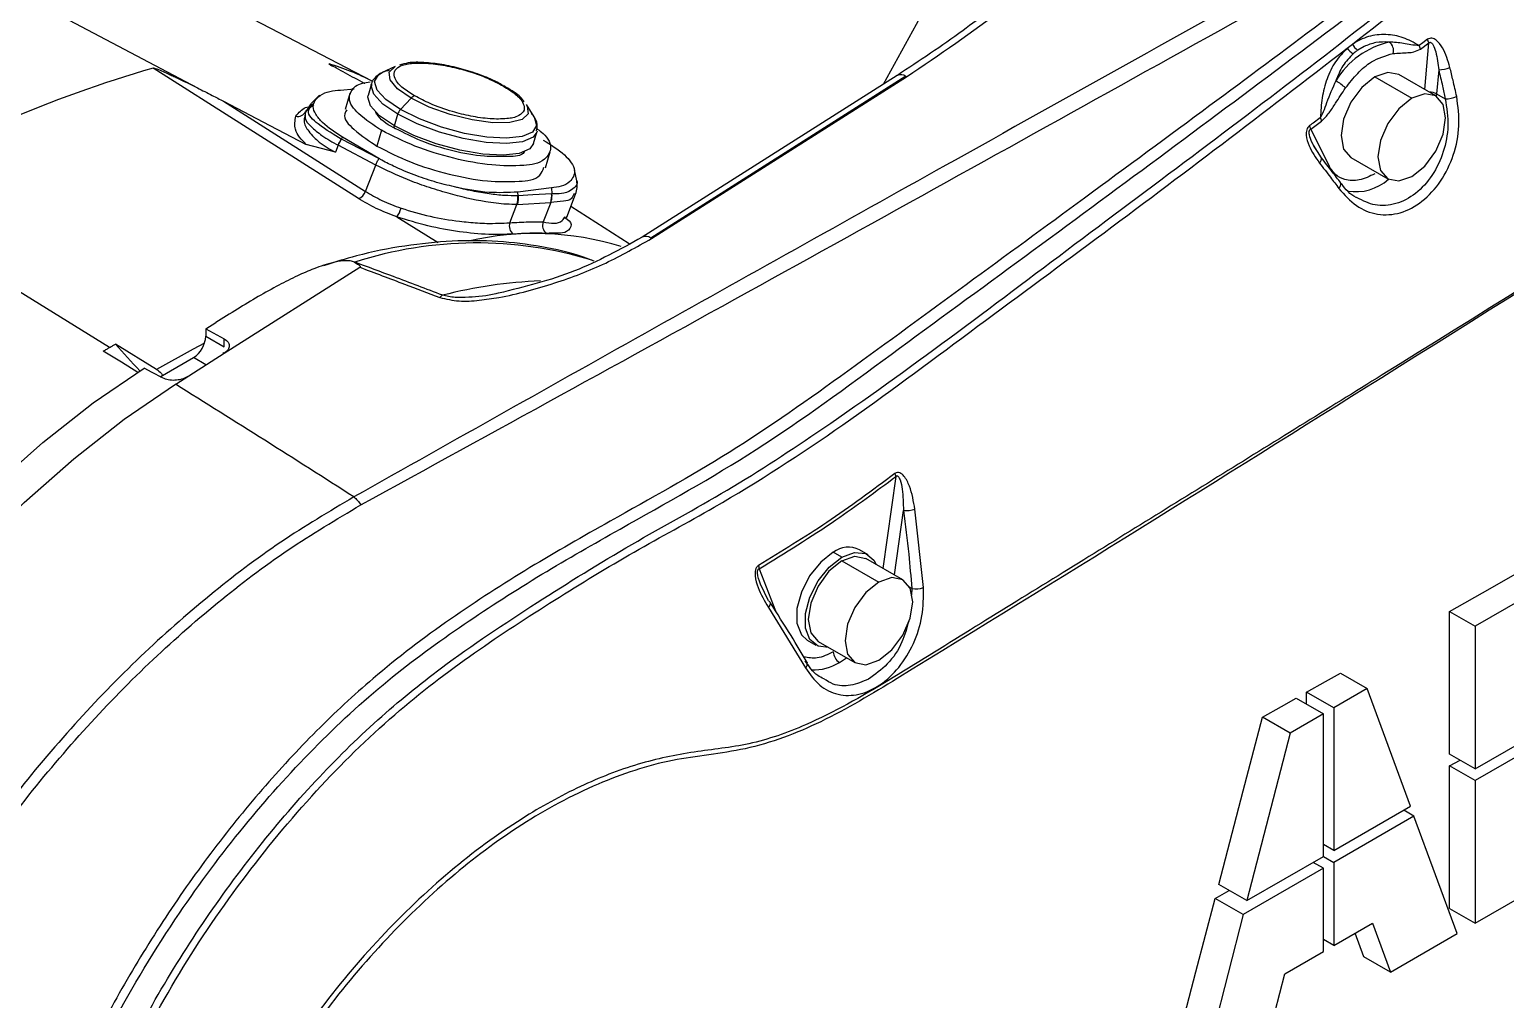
# Model space of a CAD drawing. Header units: millimetres. Extents: x -356 to 237, y 0 to 365.
# Drawn here: x -187.076 to -183.737, y 279.175 to 281.37 of the extents above; entities that cross this region are included whole.
import ezdxf

# ---------------------------------------------------------------- set-up
doc = ezdxf.new("R2010")
doc.units = ezdxf.units.MM

msp = doc.modelspace()

# ---------------------------------------------------------------- linework, layer by layer
at = {"color": 7, "linetype": 'Continuous', "lineweight": 25}
for p, q in [((-185.1443, 281.2458), (-184.7388, 281.9821)), ((-187.6294, 281.7309), (-186.696, 281.2377)), ((-186.301, 281.2528), (-187.1573, 281.6995)), ((-184.0949, 281.3276), (-184.0834, 281.3366)), ((-183.9296, 281.3255), (-183.9107, 281.3393)), ((-183.9195, 281.2337), (-183.9107, 281.3393)), ((-184.057, 281.3313), (-184.0714, 281.323)), ((-186.3982, 281.2919), (-186.3917, 281.2877)), ((-186.2486, 281.2864), (-186.2784, 281.2721)), ((-183.8881, 281.2785), (-183.8927, 281.224)), ((-186.3022, 281.2468), (-186.3098, 281.2205)), ((-186.3027, 281.2443), (-186.3022, 281.2468)), ((-185.113, 281.2657), (-185.69, 280.8997)), ((-185.0933, 281.2638), (-185.6703, 280.8978)), ((-185.6689, 280.897), (-185.0919, 281.2629)), ((-184.0325, 281.2623), (-183.949, 281.2141)), ((-183.8949, 281.2195), (-183.9784, 281.2677)), ((-186.6368, 281.2074), (-186.316, 281.0035)), ((-186.4196, 281.2209), (-186.4388, 281.2024)), ((-186.3722, 281.2326), (-186.3415, 281.2356)), ((-186.3516, 281.2249), (-186.362, 281.189)), ((-186.2127, 281.2144), (-186.2369, 281.1886)), ((-183.8932, 281.2184), (-183.8927, 281.224)), ((-183.8927, 281.224), (-183.8732, 281.2131)), ((-186.452, 281.1808), (-186.4533, 281.1724)), ((-186.4525, 281.1823), (-186.453, 281.1811)), ((-186.4395, 281.2017), (-186.4526, 281.1822)), ((-186.4328, 281.1993), (-186.4514, 281.1846)), ((-186.4369, 281.1991), (-186.4353, 281.2017)), ((-186.2505, 281.1519), (-186.2428, 281.1782)), ((-185.9344, 281.172), (-185.9519, 281.2)), ((-186.2797, 281.1417), (-186.2901, 281.1059)), ((-185.9356, 281.1115), (-185.928, 281.1378)), ((-185.9276, 281.1394), (-185.928, 281.1378)), ((-184.1777, 281.1443), (-184.1531, 281.1622)), ((-184.1777, 281.1443), (-184.1358, 281.0608)), ((-186.3839, 281.092), (-186.4499, 281.1099)), ((-186.3778, 281.1077), (-186.3839, 281.092)), ((-186.2927, 281.0632), (-186.3777, 281.1077)), ((-186.3705, 281.1218), (-186.3706, 281.1219)), ((-186.3705, 281.1218), (-186.3676, 281.1262)), ((-186.2854, 281.0777), (-186.3705, 281.1218)), ((-186.2854, 281.0777), (-186.3676, 281.1262)), ((-184.1534, 281.0795), (-184.1716, 281.108)), ((-185.9084, 281.057), (-185.898, 281.0928)), ((-184.0867, 281.0801), (-184.0032, 281.0319)), ((-186.316, 281.0035), (-186.2927, 281.0632)), ((-185.8379, 281.0271), (-185.8432, 281.0523)), ((-184.1358, 281.0608), (-184.1375, 281.0587)), ((-185.8953, 281.0116), (-185.9715, 281.002)), ((-185.8953, 281.0116), (-185.8941, 280.9982)), ((-186.8952, 280.6503), (-187.4575, 280.9975)), ((-185.9894, 280.9325), (-185.9734, 280.9739)), ((-185.9734, 280.9739), (-185.9728, 280.9739)), ((-185.9728, 280.9739), (-185.8967, 280.9785)), ((-185.9707, 280.9936), (-185.9715, 281.002)), ((-185.8967, 280.9785), (-185.9139, 280.9343)), ((-185.8606, 280.9454), (-185.8406, 280.9971)), ((-185.7192, 280.8852), (-185.8514, 280.9692)), ((-186.2449, 280.946), (-186.1517, 280.8875)), ((-185.8621, 280.9434), (-185.8606, 280.9456)), ((-186.6356, 280.6372), (-186.3286, 280.8319)), ((-186.6774, 280.6922), (-186.6544, 280.7068)), ((-186.6774, 280.6922), (-186.6356, 280.6698)), ((-186.6774, 280.6922), (-186.6774, 280.6757)), ((-186.6774, 280.6757), (-186.6356, 280.6516)), ((-186.6356, 280.6516), (-186.6356, 280.6698)), ((-186.7884, 280.6009), (-186.8812, 280.6582)), ((-186.7451, 280.5677), (-186.6356, 280.6372)), ((-186.78, 280.5843), (-186.7052, 280.6274)), ((-186.6768, 280.6111), (-186.7052, 280.6274)), ((-185.1161, 280.3585), (-185.1452, 280.1507)), ((-185.1193, 280.1358), (-185.0988, 280.2815)), ((-185.0536, 280.1071), (-185.0728, 280.2845)), ((-185.2381, 280.1758), (-185.2576, 280.187)), ((-185.2381, 280.1677), (-185.1546, 280.1195)), ((-185.179, 280.1816), (-185.1985, 280.1929)), ((-185.1004, 280.1249), (-185.184, 280.1731)), ((-185.4253, 280.1499), (-185.3885, 280.0545)), ((-185.4045, 280.077), (-185.4222, 280.1151)), ((-185.0802, 280.1055), (-185.0851, 280.1083)), ((-185.0802, 280.1055), (-185.0809, 280.0902)), ((-183.6426, 280.1138), (-183.8055, 280.0197)), ((-185.4045, 280.0625), (-185.3206, 279.9256)), ((-183.8634, 279.7307), (-183.8634, 280.0532)), ((-183.8634, 280.0532), (-183.8055, 280.0197)), ((-183.8055, 280.0197), (-183.8055, 279.6972)), ((-185.3166, 279.9883), (-185.2971, 279.9771)), ((-185.2922, 279.9856), (-185.2087, 279.9374)), ((-185.2437, 279.9379), (-185.2277, 279.9483)), ((-184.1103, 279.9136), (-184.0499, 279.8787)), ((-184.1868, 279.8435), (-184.1868, 279.8704)), ((-184.1255, 279.835), (-184.1868, 279.8704)), ((-184.0499, 279.8787), (-184.1255, 279.835)), ((-183.9521, 279.6126), (-184.0499, 279.8787)), ((-184.2103, 279.8571), (-184.1488, 279.8216)), ((-184.1255, 279.835), (-184.1255, 279.5125)), ((-184.2244, 279.7779), (-184.2868, 279.8139)), ((-184.1488, 279.8216), (-184.2244, 279.7779)), ((-184.1488, 279.4991), (-184.1488, 279.8216)), ((-184.2244, 279.7779), (-184.3222, 279.399)), ((-183.8055, 279.6972), (-183.6426, 279.7913)), ((-183.6426, 279.7644), (-183.8055, 279.6704)), ((-183.8055, 279.6972), (-183.8634, 279.7307)), ((-183.8634, 279.7038), (-183.8399, 279.7171)), ((-183.8634, 279.3813), (-183.8634, 279.7038)), ((-183.8055, 279.6704), (-183.8634, 279.7038)), ((-183.8055, 279.6704), (-183.8055, 279.3479)), ((-184.1255, 279.5125), (-183.9521, 279.6126)), ((-183.944, 279.5904), (-183.9673, 279.6039)), ((-183.944, 279.5904), (-184.1255, 279.4856)), ((-183.8462, 279.3244), (-183.944, 279.5904)), ((-184.1255, 279.5125), (-184.1488, 279.5259)), ((-184.1488, 279.4722), (-184.3303, 279.3674)), ((-184.3222, 279.399), (-184.1488, 279.4991)), ((-184.1488, 279.4722), (-184.1721, 279.4856)), ((-184.1488, 279.4991), (-184.1255, 279.4856)), ((-184.1488, 279.2841), (-184.1488, 279.4722)), ((-184.1255, 279.4856), (-184.1255, 279.2975)), ((-184.3222, 279.399), (-184.3856, 279.4356)), ((-183.8055, 279.3479), (-183.6426, 279.4419)), ((-184.3938, 279.4041), (-184.3621, 279.422)), ((-184.3303, 279.3674), (-184.3938, 279.4041)), ((-184.3303, 279.3674), (-184.4281, 278.9885)), ((-183.8634, 279.3813), (-183.8055, 279.3479)), ((-184.1255, 279.2975), (-184.0382, 279.3479)), ((-184.0382, 279.3479), (-183.9975, 279.237)), ((-184.1255, 279.2975), (-184.1488, 279.3109)), ((-184.0574, 279.2716), (-184.0773, 279.3253)), ((-183.9975, 279.237), (-183.8462, 279.3244)), ((-184.2361, 279.2337), (-184.1488, 279.2841)), ((-183.9975, 279.237), (-184.0574, 279.2716)), ((-184.2768, 279.0758), (-184.2361, 279.2337))]:
    msp.add_line(p, q, dxfattribs=at)
at = {"color": 7, "linetype": 'Continuous', "lineweight": 25, "flags": 128}
for points in [[(-183.9133, 281.3475), (-183.9239, 281.3397), (-183.9322, 281.3336)], [(-186.332, 280.9873), (-186.592, 281.1525), (-186.7962, 281.2823)], [(-186.2369, 281.1886), (-186.2697, 281.2111), (-186.2898, 281.2328), (-186.2955, 281.2521), (-186.2863, 281.2674), (-186.2784, 281.2721)], [(-186.2127, 281.2144), (-186.2433, 281.2357), (-186.2604, 281.256), (-186.2623, 281.2735), (-186.2487, 281.2863), (-186.2486, 281.2864)], [(-183.9784, 281.2677), (-184.0032, 281.2725), (-184.0325, 281.2623)], [(-186.2428, 281.1782), (-186.2765, 281.2011), (-186.2971, 281.2234), (-186.3029, 281.2432), (-186.3027, 281.2443)], [(-184.0325, 281.2623), (-184.0618, 281.2387), (-184.0867, 281.2052), (-184.1033, 281.1669), (-184.1091, 281.1297), (-184.1033, 281.0992), (-184.0867, 281.0801), (-184.0867, 281.0801)], [(-186.6368, 281.2074), (-186.5322, 281.1528), (-186.4499, 281.1099)], [(-186.2505, 281.1519), (-186.2841, 281.1748), (-186.3047, 281.1971), (-186.3105, 281.2169), (-186.3098, 281.2205)], [(-185.9519, 281.2), (-185.95, 281.1966), (-185.9481, 281.1791), (-185.9616, 281.1663), (-185.9892, 281.1593), (-186.0281, 281.1589), (-186.0745, 281.1651), (-186.124, 281.1773), (-186.1716, 281.1943), (-186.2127, 281.2144)], [(-183.949, 281.2141), (-183.9783, 281.1905), (-184.0032, 281.157), (-184.0198, 281.1187), (-184.0256, 281.0815), (-184.0198, 281.051), (-184.0032, 281.0319), (-183.9783, 281.0271), (-183.949, 281.0373)], [(-183.949, 281.0373), (-183.9197, 281.0609), (-183.8949, 281.0944), (-183.8783, 281.1327), (-183.8725, 281.1699), (-183.8783, 281.2004), (-183.8949, 281.2195), (-183.9197, 281.2243), (-183.949, 281.2141)], [(-185.928, 281.1378), (-185.9366, 281.1258), (-185.9605, 281.1156), (-185.9968, 281.1116), (-186.0428, 281.1141), (-186.0946, 281.1229), (-186.1481, 281.1374), (-186.1988, 281.1563), (-186.2428, 281.1782)], [(-185.9344, 281.172), (-185.9287, 281.1528), (-185.9379, 281.1375), (-185.9612, 281.1275), (-185.9967, 281.1236), (-186.0416, 281.1261), (-186.0921, 281.1347), (-186.1443, 281.1488), (-186.1939, 281.1673), (-186.2369, 281.1886)], [(-186.2474, 281.1453), (-186.2484, 281.1453), (-186.2492, 281.1456), (-186.2499, 281.1462), (-186.2505, 281.147), (-186.2508, 281.148), (-186.2509, 281.1492), (-186.2508, 281.1505), (-186.2505, 281.1519)], [(-185.9356, 281.1115), (-185.9443, 281.0995), (-185.9681, 281.0893), (-186.0045, 281.0852), (-186.0505, 281.0878), (-186.1023, 281.0966), (-186.1557, 281.1111), (-186.2065, 281.13), (-186.2505, 281.1519)], [(-185.8947, 280.9982), (-185.9373, 280.9956), (-185.9707, 280.9936)], [(-186.8308, 280.5938), (-186.8682, 280.6168), (-186.909, 280.642)], [(-186.6801, 280.6601), (-186.706, 280.6464), (-186.7884, 280.6009)], [(-186.6374, 280.6392), (-186.6377, 280.638), (-186.6386, 280.6353)], [(-188.1056, 278.5074), (-188.1003, 278.5484), (-188.0759, 278.6932), (-188.042, 278.8406), (-187.9988, 278.9896), (-187.9468, 279.1391), (-187.8863, 279.288), (-187.8176, 279.4353), (-187.7414, 279.58), (-187.6581, 279.7209), (-187.5683, 279.8572), (-187.4726, 279.9877), (-187.3718, 280.1117), (-187.2666, 280.2283), (-187.1577, 280.3365), (-187.0458, 280.4356), (-186.9318, 280.525), (-186.8166, 280.6039)], [(-186.7748, 280.5815), (-186.7982, 280.5941), (-186.8166, 280.6039)], [(-188.0528, 278.263), (-188.0479, 278.3666), (-188.033, 278.5081), (-188.0085, 278.6532), (-187.9744, 278.801), (-187.9312, 278.9503), (-187.879, 279.1001), (-187.8183, 279.2493), (-187.7494, 279.3969), (-187.673, 279.5418), (-187.5894, 279.683), (-187.4994, 279.8195), (-187.4035, 279.9503), (-187.3025, 280.0745), (-187.197, 280.1912), (-187.0878, 280.2995), (-186.9757, 280.3988), (-186.8615, 280.4882), (-186.7459, 280.5672)], [(-185.2576, 280.187), (-185.2861, 280.1647), (-185.3113, 280.1335), (-185.3299, 280.0971), (-185.3398, 280.0599), (-185.3398, 280.0264), (-185.3299, 280.0006), (-185.3166, 279.9883)], [(-185.2684, 279.972), (-185.2918, 279.9745), (-185.3104, 279.9894), (-185.3203, 280.0151), (-185.3203, 280.0486), (-185.3104, 280.0858), (-185.2918, 280.1222), (-185.2667, 280.1535), (-185.2381, 280.1758)], [(-185.2381, 280.1677), (-185.2674, 280.1441), (-185.2922, 280.1106), (-185.3088, 280.0723), (-185.3146, 280.0351), (-185.3088, 280.0047), (-185.2922, 279.9856), (-185.2922, 279.9856)], [(-185.2381, 280.1758), (-185.2095, 280.1865), (-185.1844, 280.1842), (-185.1658, 280.1693), (-185.1604, 280.1595)], [(-185.2381, 280.1677), (-185.2088, 280.1779), (-185.184, 280.1731)], [(-183.8634, 280.0532), (-183.7713, 280.1053), (-183.6989, 280.1463)], [(-185.1546, 280.1195), (-185.1839, 280.0959), (-185.2087, 280.0624), (-185.2253, 280.0241), (-185.2311, 279.9869), (-185.2253, 279.9565), (-185.2087, 279.9374), (-185.1839, 279.9325), (-185.1546, 279.9427)], [(-185.1546, 279.9427), (-185.1253, 279.9664), (-185.1004, 279.9999), (-185.0838, 280.0381), (-185.078, 280.0753), (-185.0838, 280.1058), (-185.1004, 280.1249), (-185.1253, 280.1297), (-185.1546, 280.1195)], [(-185.4045, 280.077), (-185.4027, 280.0762), (-185.4013, 280.075), (-185.4005, 280.0735), (-185.4002, 280.0717), (-185.4005, 280.0696), (-185.4013, 280.0673), (-185.4027, 280.0649), (-185.4045, 280.0625)], [(-185.3169, 279.9385), (-185.3165, 279.9375), (-185.3165, 279.9374)], [(-184.1868, 279.8704), (-184.1439, 279.8946), (-184.1103, 279.9136)], [(-184.2868, 279.8139), (-184.2439, 279.8381), (-184.2103, 279.8571)], [(-184.3856, 279.4356), (-184.3302, 279.6474), (-184.2868, 279.8139)], [(-184.4927, 279.0258), (-184.4373, 279.2376), (-184.3938, 279.4041)]]:
    msp.add_lwpolyline(points, dxfattribs=at)
at = {"color": 7, "linetype": 'Continuous', "lineweight": 25}
for centre, radius, start, end in [((-183.9573, 281.1559), 0.1903, 102.9345, 149.1417), ((-184.0522, 281.3521), 0.0349, 206.4973, 236.53), ((-184.0137, 281.3226), 0.0233, 342.5441, 53.7811), ((-183.9366, 281.3355), 0.0262, 8.3199, 27.0608), ((-184.0631, 281.3475), 0.0374, 212.0173, 240.2377), ((-183.9555, 281.3217), 0.0262, 8.3256, 27.0334), ((-185.9958, 278.5132), 2.8824, 106.1219, 120.4707), ((-186.5486, 280.7774), 0.536, 62.4907, 73.7087), ((-183.8899, 281.3486), 0.0701, 271.4367, 292.8195), ((-186.0028, 281.236), 0.00562, 38.156, 98.8832), ((-185.1047, 281.2486), 0.019, 52.9358, 115.8882), ((-185.1146, 281.2271), 0.0424, 57.6836, 59.9134), ((-184.1885, 281.1367), 0.135, 48.3037, 59.8598), ((-186.2014, 281.2049), 0.0147, 100.8561, 140.0206), ((-183.9081, 281.1941), 0.0337, 62.6672, 91.9549), ((-183.8711, 281.2747), 0.0616, 267.9919, 292.56), ((-186.4685, 281.1916), 0.0185, 254.0313, 337.7751), ((-186.2175, 281.1706), 0.0265, 137.1272, 163.4377), ((-184.1788, 281.1585), 0.026, 8.2217, 26.8854), ((-184.2035, 281.1405), 0.0261, 8.2622, 26.8225), ((-186.3149, 281.0849), 0.0669, 146.443, 160.0359), ((-184.1658, 281.0771), 0.0123, 310.5311, 17.0009), ((-186.3421, 281.0133), 0.0279, 291.3076, 339.4087), ((-184.1229, 281.0201), 0.0134, 312.3575, 12.1003), ((-184.0756, 281.1148), 0.112, 260.4352, 311.4961), ((-186.0207, 280.9892), 0.0497, 342.0013, 5.0414), ((-185.9443, 280.9932), 0.0498, 342.7347, 5.6875), ((-186.2897, 280.9796), 0.056, 323.089, 345.4372), ((-185.9331, 280.2487), 0.6595, 72.7459, 103.1481), ((-185.9675, 280.9251), 0.0231, 161.4825, 232.7349), ((-185.9273, 280.214), 0.6949, 88.3169, 94.4725), ((-185.8934, 280.926), 0.0221, 158.0124, 232.2592), ((-186.0643, 279.994), 0.8928, 73.0193, 107.9629), ((-185.6817, 280.8828), 0.0189, 52.7956, 116.525), ((-185.6919, 280.8605), 0.0431, 57.723, 59.9162), ((-186.1283, 280.7453), 0.0268, 118.9336, 137.301), ((-185.8788, 279.7437), 1.0581, 92.2477, 104.3648), ((-186.7378, 280.6784), 0.0605, 302.608, 357.3915), ((-185.9652, 281.4312), 1.1985, 220.1622, 224.067), ((-203.4938, 253.6139), 31.7328, 57.28255, 58.14453), ((-185.1408, 280.3551), 0.0249, 7.8543, 24.5592), ((-185.094, 280.3521), 0.0708, 266.0932, 287.4236), ((-185.2233, 280.1424), 0.0562, 63.814, 127.4973), ((-185.4498, 280.1496), 0.0245, 0.6189, 18.6115), ((-185.0702, 280.1616), 0.057, 259.9411, 286.9661), ((-185.3298, 279.9354), 0.0135, 313.0611, 8.2642), ((-185.3011, 280.027), 0.106, 266.894, 302.787), ((-185.2274, 279.9634), 0.0303, 182.6082, 237.3923)]:
    msp.add_arc(centre, radius, start, end, dxfattribs=at)
for points, knots in [([(-181.4201, 282.2116), (-182.2845, 281.6691), (-183.2107, 281.0878), (-184.202, 280.4728), (-184.3882, 280.3574), (-184.5745, 280.2421), (-184.7609, 280.1267), (-184.9477, 280.0119), (-185.1309, 279.8967), (-185.2947, 279.8025), (-185.4442, 279.7494), (-185.574, 279.7372), (-185.7032, 279.7102), (-185.8342, 279.6585), (-185.978, 279.5785), (-186.1308, 279.4652), (-186.2854, 279.3168), (-186.4299, 279.1457), (-186.5112, 279.0179), (-186.5523, 278.9533)], [0, 0, 0, 0, 0.498608, 0.534283, 0.569965, 0.605654, 0.64135, 0.677054, 0.712772, 0.747153, 0.769195, 0.78955, 0.810673, 0.833452, 0.858066, 0.890911, 0.926086, 0.962595, 1, 1, 1, 1]), ([(-181.42, 282.2094), (-182.2857, 281.6668), (-183.5157, 280.8958), (-184.8021, 280.0904), (-185.2782, 279.8012), (-185.4506, 279.7356), (-185.6261, 279.7223), (-185.7979, 279.665), (-185.9662, 279.5737), (-186.1293, 279.4512), (-186.2816, 279.3034), (-186.4238, 279.1334), (-186.5036, 279.0068), (-186.544, 278.9427)], [0, 0, 0, 0, 0.499417, 0.709662, 0.74202, 0.77164, 0.798727, 0.827516, 0.859408, 0.892006, 0.926865, 0.963017, 1, 1, 1, 1]), ([(-183.2487, 282.0424), (-183.8264, 281.7196), (-184.6312, 281.2701), (-185.663, 280.6944), (-186.116, 280.4396), (-186.3423, 280.3122)], [0, 0, 0, 0, 0.560114, 0.78017, 1, 1, 1, 1]), ([(-185.0919, 281.2629), (-185.0175, 281.3131), (-184.8728, 281.4105), (-184.6831, 281.5814), (-184.5209, 281.7622), (-184.4431, 281.8989), (-184.4053, 281.9655)], [0, 0, 0, 0, 0.270697, 0.526142, 0.769352, 1, 1, 1, 1]), ([(-184.4768, 281.8844), (-184.4969, 281.8519), (-184.5338, 281.7924), (-184.5912, 281.7172), (-184.6424, 281.6564), (-184.6963, 281.5986), (-184.7636, 281.5322), (-184.854, 281.4521), (-184.9713, 281.3594), (-185.0626, 281.299), (-185.1127, 281.2659)], [0, 0, 0, 0, 0.128096, 0.234401, 0.316782, 0.394423, 0.499256, 0.633351, 0.799117, 1, 1, 1, 1]), ([(-183.6206, 281.7904), (-183.7048, 281.7255), (-183.8818, 281.5891), (-184.1439, 281.3919), (-184.4159, 281.1896), (-184.6835, 280.9923), (-184.9569, 280.7926), (-185.2224, 280.5976), (-185.4857, 280.4103), (-185.7333, 280.2745), (-185.9461, 280.1531), (-186.1269, 280.0368), (-186.2891, 279.9141), (-186.4296, 279.783), (-186.5521, 279.6507), (-186.6683, 279.5066), (-186.7761, 279.3525), (-186.8745, 279.1907), (-186.962, 279.0232), (-187.0378, 278.8523), (-187.1007, 278.6798), (-187.1503, 278.5077), (-187.1857, 278.3381), (-187.2067, 278.1731), (-187.2126, 278.0151), (-187.204, 277.8658), (-187.1805, 277.7269), (-187.1427, 277.5998), (-187.0905, 277.4862), (-187.0248, 277.3874), (-186.9461, 277.3051), (-186.8557, 277.2404), (-186.7545, 277.1944), (-186.6438, 277.1674), (-186.5251, 277.1613), (-186.4249, 277.1689), (-186.3663, 277.1845), (-186.3482, 277.1894)], [0, 0, 0, 0, 0.04659, 0.097949, 0.143742, 0.195198, 0.243679, 0.29212, 0.339654, 0.385153, 0.415758, 0.447037, 0.479331, 0.504731, 0.531198, 0.558287, 0.585816, 0.613557, 0.641265, 0.668577, 0.695441, 0.721679, 0.747031, 0.771324, 0.794484, 0.816266, 0.836769, 0.856069, 0.874217, 0.891392, 0.907837, 0.923838, 0.939837, 0.956275, 0.973477, 0.991785, 1, 1, 1, 1]), ([(-186.3265, 280.2942), (-186.0255, 280.4594), (-185.4231, 280.79), (-184.5224, 281.2911), (-183.9212, 281.624), (-183.6206, 281.7904)], [0, 0, 0, 0, 0.333204, 0.666683, 1, 1, 1, 1]), ([(-186.8288, 277.284), (-186.8571, 277.2985), (-186.9379, 277.3397), (-187.0404, 277.4601), (-187.1291, 277.6312), (-187.1803, 277.8379), (-187.1947, 278.0702), (-187.1717, 278.3231), (-187.1125, 278.5875), (-187.0187, 278.8566), (-186.8939, 279.1207), (-186.7495, 279.3591), (-186.5952, 279.5669), (-186.4376, 279.7432), (-186.2712, 279.8972), (-186.0953, 280.0251), (-185.919, 280.1379), (-185.6962, 280.2649), (-185.4231, 280.4156), (-185.1268, 280.6356), (-184.8238, 280.8563), (-184.521, 281.0798), (-184.2182, 281.3053), (-183.9155, 281.5337), (-183.7153, 281.6889), (-183.6149, 281.7667)], [0, 0, 0, 0, 0.015151, 0.043239, 0.07368, 0.107159, 0.144381, 0.184781, 0.228419, 0.27393, 0.321059, 0.368177, 0.407242, 0.444936, 0.481352, 0.515661, 0.549011, 0.581618, 0.638568, 0.69824, 0.75821, 0.818307, 0.878586, 0.939125, 1, 1, 1, 1]), ([(-186.9033, 278.9577), (-186.8715, 279.0228), (-186.8079, 279.153), (-186.6937, 279.3369), (-186.5687, 279.5105), (-186.4336, 279.6682), (-186.2929, 279.8077), (-186.1258, 279.9436), (-185.9314, 280.0723), (-185.7158, 280.2065), (-185.4934, 280.326), (-185.1555, 280.5479), (-184.7121, 280.8855), (-184.1431, 281.3066), (-183.776, 281.6043), (-183.5923, 281.7533)], [0, 0, 0, 0, 0.0495683, 0.0990965, 0.1478825, 0.1958557, 0.2409606, 0.2832985, 0.3430113, 0.4003575, 0.456974, 0.5156638, 0.6766964, 0.8381689, 1, 1, 1, 1]), ([(-184.0834, 281.3366), (-183.9985, 281.4028), (-183.8288, 281.5353), (-183.6629, 281.6728), (-183.58, 281.7415)], [0, 0, 0, 0, 0.49969, 1, 1, 1, 1]), ([(-183.9322, 281.3336), (-183.944, 281.3401), (-183.9675, 281.353), (-184.0073, 281.36), (-184.048, 281.3563), (-184.0715, 281.3432), (-184.0834, 281.3366)], [0, 0, 0, 0, 0.251797, 0.500033, 0.747627, 1, 1, 1, 1]), ([(-183.9999, 281.3414), (-184.0101, 281.3416), (-184.0298, 281.342), (-184.0482, 281.3348), (-184.057, 281.3313)], [0, 0, 0, 0, 0.518027, 1, 1, 1, 1]), ([(-183.9322, 281.3336), (-183.9385, 281.3338), (-183.9505, 281.3343), (-183.9727, 281.3399), (-183.9891, 281.3408), (-183.9999, 281.3414)], [0, 0, 0, 0, 0.278456, 0.526422, 1, 1, 1, 1]), ([(-183.8627, 281.284), (-183.8672, 281.2992), (-183.8739, 281.3217), (-183.89, 281.344), (-183.9016, 281.3503), (-183.9087, 281.3501), (-183.9117, 281.3483), (-183.9133, 281.3475)], [0, 0, 0, 0, 0.523804, 0.771996, 0.887013, 0.942689, 1, 1, 1, 1]), ([(-183.9107, 281.3393), (-183.9103, 281.3396), (-183.9097, 281.3402), (-183.9085, 281.3407), (-183.9073, 281.3408), (-183.9056, 281.3404), (-183.9034, 281.3386), (-183.8987, 281.3318), (-183.8922, 281.3115), (-183.8898, 281.292), (-183.8881, 281.2785)], [0, 0, 0, 0, 0.019289, 0.036318, 0.052523, 0.069529, 0.111236, 0.168562, 0.419957, 1, 1, 1, 1]), ([(-186.8746, 278.9795), (-186.8332, 279.0606), (-186.7509, 279.2217), (-186.5994, 279.4447), (-186.4338, 279.646), (-186.2576, 279.8194), (-186.0739, 279.9597), (-185.8904, 280.0783), (-185.7102, 280.1891), (-185.4854, 280.3085), (-185.2314, 280.4743), (-184.9493, 280.6855), (-184.6626, 280.8964), (-184.3775, 281.1102), (-184.1891, 281.2551), (-184.0949, 281.3276)], [0, 0, 0, 0, 0.073992, 0.147107, 0.218885, 0.285824, 0.347749, 0.406593, 0.463601, 0.519844, 0.613616, 0.710058, 0.806595, 0.903232, 1, 1, 1, 1]), ([(-184.0949, 281.3276), (-184.1044, 281.3177), (-184.1239, 281.2973), (-184.142, 281.2578), (-184.1533, 281.215), (-184.1549, 281.1852), (-184.1556, 281.1703)], [0, 0, 0, 0, 0.236995, 0.484729, 0.741116, 1, 1, 1, 1]), ([(-184.0817, 281.315), (-184.09, 281.3062), (-184.1071, 281.2883), (-184.1161, 281.2653), (-184.1207, 281.2535)], [0, 0, 0, 0, 0.487359, 1, 1, 1, 1]), ([(-184.0987, 281.2376), (-184.09, 281.2488), (-184.0729, 281.2709), (-184.0383, 281.3013), (-184.0083, 281.3105), (-183.9914, 281.3156)], [0, 0, 0, 0, 0.3153902, 0.6157029, 1, 1, 1, 1]), ([(-184.0714, 281.323), (-184.0734, 281.3216), (-184.0769, 281.3191), (-184.0803, 281.3162), (-184.0817, 281.315)], [0, 0, 0, 0, 0.557867, 1, 1, 1, 1]), ([(-183.9914, 281.3156), (-183.9802, 281.3162), (-183.9644, 281.317), (-183.9431, 281.3185), (-183.9343, 281.3231), (-183.9296, 281.3255)], [0, 0, 0, 0, 0.535334, 0.752254, 1, 1, 1, 1]), ([(-186.7962, 281.2823), (-186.7961, 281.2823), (-186.7959, 281.2823), (-186.7954, 281.2823), (-186.794, 281.2822), (-186.7877, 281.2805), (-186.7775, 281.2763), (-186.765, 281.2709), (-186.7541, 281.2658), (-186.7314, 281.2552), (-186.712, 281.2456), (-186.696, 281.2377)], [0, 0, 0, 0, 0.002667, 0.005925, 0.014365, 0.039379, 0.184695, 0.315731, 0.409341, 0.514157, 1, 1, 1, 1]), ([(-186.3174, 281.2476), (-186.3176, 281.2477), (-186.3323, 281.2553), (-186.3543, 281.2671), (-186.3786, 281.2807), (-186.3933, 281.2881), (-186.3968, 281.2909), (-186.3987, 281.2918), (-186.3984, 281.292), (-186.3983, 281.2919), (-186.3982, 281.2919)], [0, 0, 0, 0, 0.006463, 0.533687, 0.787861, 0.956165, 0.991174, 0.996494, 0.99736, 1, 1, 1, 1]), ([(-186.2621, 281.2769), (-186.2655, 281.2763), (-186.2766, 281.2744), (-186.2917, 281.2649), (-186.3029, 281.2516), (-186.3023, 281.2437), (-186.3022, 281.2425)], [0, 0, 0, 0, 0.1837846, 0.5903632, 0.9358109, 1, 1, 1, 1]), ([(-186.2042, 281.2194), (-186.2131, 281.2251), (-186.2301, 281.2358), (-186.249, 281.2533), (-186.2533, 281.2754), (-186.2359, 281.2897), (-186.2086, 281.2941), (-186.1718, 281.294), (-186.1305, 281.2878), (-186.085, 281.2765), (-186.0422, 281.2618), (-186.015, 281.2475), (-186.0037, 281.2416)], [0, 0, 0, 0, 0.0943678, 0.1792191, 0.2231177, 0.2735406, 0.3553525, 0.4691975, 0.5993009, 0.7266809, 0.88638, 1, 1, 1, 1]), ([(-186.0047, 281.2428), (-186.0091, 281.2454), (-186.0258, 281.2554), (-186.058, 281.268), (-186.0999, 281.2816), (-186.1423, 281.291), (-186.1819, 281.2953), (-186.2146, 281.2963), (-186.2326, 281.2909), (-186.2393, 281.289)], [0, 0, 0, 0, 0.062434, 0.238746, 0.422884, 0.603819, 0.770467, 0.914581, 1, 1, 1, 1]), ([(-183.8881, 281.2785), (-183.8852, 281.2663), (-183.88, 281.2446), (-183.8753, 281.2227), (-183.8732, 281.2131)], [0, 0, 0, 0, 0.561127, 1, 1, 1, 1]), ([(-183.8474, 281.2178), (-183.8501, 281.2302), (-183.8549, 281.2523), (-183.8603, 281.2743), (-183.8627, 281.284)], [0, 0, 0, 0, 0.558708, 1, 1, 1, 1]), ([(-186.696, 281.2377), (-186.6849, 281.232), (-186.6651, 281.2221), (-186.6455, 281.2118), (-186.6368, 281.2074)], [0, 0, 0, 0, 0.5620333, 1, 1, 1, 1]), ([(-186.2797, 281.1417), (-186.2973, 281.1529), (-186.3261, 281.1711), (-186.3602, 281.2104), (-186.3396, 281.2472), (-186.3174, 281.2498), (-186.3056, 281.2512)], [0, 0, 0, 0, 0.381408, 0.621105, 0.797881, 1, 1, 1, 1]), ([(-186.0037, 281.2416), (-185.9948, 281.2359), (-185.9778, 281.2252), (-185.9589, 281.2076), (-185.9546, 281.1855), (-185.972, 281.1713), (-185.9993, 281.1669), (-186.0361, 281.167), (-186.0774, 281.1731), (-186.1229, 281.1845), (-186.1657, 281.1992), (-186.1929, 281.2135), (-186.2042, 281.2194)], [0, 0, 0, 0, 0.094369, 0.179229, 0.223114, 0.273537, 0.355352, 0.469196, 0.599296, 0.726677, 0.88638, 1, 1, 1, 1]), ([(-185.9571, 281.2062), (-185.9582, 281.2078), (-185.965, 281.2181), (-185.9808, 281.2294), (-185.9954, 281.2376), (-186.0011, 281.2407)], [0, 0, 0, 0, 0.105102, 0.656462, 1, 1, 1, 1]), ([(-184.1207, 281.2535), (-184.1282, 281.2371), (-184.1386, 281.214), (-184.148, 281.1853), (-184.1535, 281.1745), (-184.1556, 281.1703)], [0, 0, 0, 0, 0.598961, 0.840888, 1, 1, 1, 1]), ([(-184.1531, 281.1622), (-184.1472, 281.1683), (-184.1352, 281.1808), (-184.1189, 281.2073), (-184.1064, 281.2261), (-184.0987, 281.2376)], [0, 0, 0, 0, 0.272061, 0.554866, 1, 1, 1, 1]), ([(-186.3676, 281.1262), (-186.3836, 281.1364), (-186.4066, 281.151), (-186.4282, 281.1757), (-186.4384, 281.1994), (-186.4151, 281.2294), (-186.3887, 281.2314), (-186.3722, 281.2326)], [0, 0, 0, 0, 0.320159, 0.459338, 0.562221, 0.72699, 1, 1, 1, 1]), ([(-184.1138, 281.0102), (-184.1014, 280.996), (-184.0777, 280.9689), (-184.0269, 280.9481), (-183.9726, 280.952), (-183.9222, 280.9799), (-183.8808, 281.026), (-183.8525, 281.0851), (-183.8387, 281.1514), (-183.8445, 281.1958), (-183.8474, 281.2178)], [0, 0, 0, 0, 0.117511, 0.225471, 0.333179, 0.450326, 0.580027, 0.718784, 0.860434, 1, 1, 1, 1]), ([(-183.8732, 281.2131), (-183.8701, 281.1926), (-183.864, 281.1525), (-183.8755, 281.0924), (-183.9003, 281.0394), (-183.9375, 280.9976), (-183.9829, 280.9729), (-184.032, 280.9686), (-184.0595, 280.9824), (-184.0727, 280.989)], [0, 0, 0, 0, 0.1642752, 0.3210999, 0.4793458, 0.6258809, 0.7592388, 0.8835288, 1, 1, 1, 1]), ([(-186.4499, 281.1099), (-186.4606, 281.1205), (-186.4789, 281.1387), (-186.4751, 281.1635), (-186.4736, 281.1738)], [0, 0, 0, 0, 0.584892, 1, 1, 1, 1]), ([(-186.4736, 281.1738), (-186.4669, 281.1817), (-186.4572, 281.193), (-186.443, 281.1951), (-186.4386, 281.1957)], [0, 0, 0, 0, 0.693134, 1, 1, 1, 1]), ([(-186.4533, 281.1724), (-186.454, 281.1695), (-186.4567, 281.1579), (-186.4432, 281.1362), (-186.4193, 281.112), (-186.3965, 281.0991), (-186.3839, 281.092)], [0, 0, 0, 0, 0.079372, 0.311098, 0.616564, 1, 1, 1, 1]), ([(-186.4515, 281.1821), (-186.4522, 281.1778), (-186.4542, 281.1658), (-186.437, 281.1477), (-186.4126, 281.1274), (-186.3904, 281.1149), (-186.3778, 281.1077)], [0, 0, 0, 0, 0.115276, 0.314893, 0.610817, 1, 1, 1, 1]), ([(-186.3706, 281.1219), (-186.3871, 281.1316), (-186.4133, 281.1471), (-186.452, 281.1799), (-186.4403, 281.1947), (-186.4369, 281.1991)], [0, 0, 0, 0, 0.546798, 0.868136, 1, 1, 1, 1]), ([(-186.3582, 281.1878), (-186.3601, 281.1849), (-186.3696, 281.1701), (-186.334, 281.1344), (-186.3068, 281.1167), (-186.2901, 281.1059)], [0, 0, 0, 0, 0.086075, 0.438796, 1, 1, 1, 1]), ([(-186.2474, 281.1453), (-186.2628, 281.1531), (-186.2813, 281.1626), (-186.2911, 281.18), (-186.2927, 281.183)], [0, 0, 0, 0, 0.829916, 1, 1, 1, 1]), ([(-185.9287, 281.1408), (-185.9278, 281.1457), (-185.9257, 281.1574), (-185.9327, 281.1713), (-185.9393, 281.178), (-185.9411, 281.1799)], [0, 0, 0, 0, 0.339549, 0.815382, 1, 1, 1, 1]), ([(-184.1556, 281.1703), (-184.1602, 281.1669), (-184.1684, 281.1609), (-184.1766, 281.1549), (-184.1802, 281.1523)], [0, 0, 0, 0, 0.559959, 1, 1, 1, 1]), ([(-185.9283, 281.1455), (-185.9248, 281.143), (-185.9103, 281.133), (-185.8893, 281.1066), (-185.9132, 281.0667), (-185.9666, 281.0606), (-186.0348, 281.0613), (-186.118, 281.0775), (-186.2024, 281.1027), (-186.2547, 281.1291), (-186.2797, 281.1417)], [0, 0, 0, 0, 0.027788, 0.114665, 0.178731, 0.282633, 0.436581, 0.624356, 0.821085, 1, 1, 1, 1]), ([(-185.9556, 281.0949), (-185.9559, 281.0942), (-185.9622, 281.0824), (-186.0013, 281.0828), (-186.0517, 281.0807), (-186.1199, 281.0946), (-186.1871, 281.1146), (-186.2285, 281.1357), (-186.2474, 281.1453)], [0, 0, 0, 0, 0.0077746, 0.130014, 0.3082863, 0.5444422, 0.7923294, 1, 1, 1, 1]), ([(-184.1802, 281.1523), (-184.1816, 281.151), (-184.1844, 281.1484), (-184.1869, 281.1429), (-184.1879, 281.1368), (-184.1877, 281.1244), (-184.18, 281.0995), (-184.1665, 281.0803), (-184.1578, 281.0677)], [0, 0, 0, 0, 0.059232, 0.122282, 0.18832, 0.255186, 0.514123, 1, 1, 1, 1]), ([(-184.1641, 281.0957), (-184.1679, 281.1019), (-184.1748, 281.1131), (-184.18, 281.1272), (-184.1812, 281.136), (-184.181, 281.1393), (-184.1804, 281.1414), (-184.1797, 281.1427), (-184.1788, 281.1437), (-184.178, 281.1441), (-184.1777, 281.1443)], [0, 0, 0, 0, 0.402903, 0.740653, 0.828586, 0.897935, 0.926685, 0.952464, 0.976361, 1, 1, 1, 1]), ([(-186.3777, 281.1077), (-186.3777, 281.1077), (-186.3777, 281.1077), (-186.3777, 281.1077), (-186.3778, 281.1077)], [0, 0, 0, 0, 0.5572851, 1, 1, 1, 1]), ([(-186.3777, 281.1077), (-186.3765, 281.1104), (-186.3746, 281.1153), (-186.3717, 281.1198), (-186.3705, 281.1218)], [0, 0, 0, 0, 0.559036, 1, 1, 1, 1]), ([(-186.2901, 281.1059), (-186.2651, 281.0933), (-186.2127, 281.0668), (-186.1287, 281.0417), (-186.0446, 281.0252), (-185.9788, 281.0253), (-185.9239, 281.0296), (-185.9149, 281.0517), (-185.9123, 281.0582)], [0, 0, 0, 0, 0.207046, 0.434703, 0.652004, 0.830158, 0.950395, 1, 1, 1, 1]), ([(-185.9136, 281.1195), (-185.8968, 281.1093), (-185.8732, 281.0949), (-185.8508, 281.0702), (-185.8387, 281.0485), (-185.8551, 281.0166), (-185.8801, 281.0135), (-185.8953, 281.0116)], [0, 0, 0, 0, 0.338916, 0.47608, 0.585564, 0.746085, 1, 1, 1, 1]), ([(-186.2927, 281.0632), (-186.2917, 281.0658), (-186.2897, 281.0708), (-186.2868, 281.0754), (-186.2854, 281.0777)], [0, 0, 0, 0, 0.498717, 1, 1, 1, 1]), ([(-186.1146, 281.0136), (-186.13, 281.0174), (-186.1608, 281.0249), (-186.2071, 281.0406), (-186.2475, 281.0577), (-186.2738, 281.0709), (-186.2843, 281.0772), (-186.2854, 281.0778)], [0, 0, 0, 0, 0.26008, 0.519198, 0.799283, 0.979691, 1, 1, 1, 1]), ([(-184.1095, 281.0224), (-184.116, 281.031), (-184.1305, 281.0501), (-184.1453, 281.069), (-184.1534, 281.0795)], [0, 0, 0, 0, 0.449184, 1, 1, 1, 1]), ([(-185.9734, 280.9739), (-185.9812, 280.974), (-186.0048, 280.9743), (-186.0573, 280.9814), (-186.1175, 280.9951), (-186.1762, 281.0134), (-186.2314, 281.0333), (-186.2691, 281.0517), (-186.2927, 281.0632)], [0, 0, 0, 0, 0.070609, 0.211938, 0.473704, 0.62382, 0.764351, 1, 1, 1, 1]), ([(-184.1578, 281.0677), (-184.1494, 281.057), (-184.1347, 281.0379), (-184.1202, 281.0186), (-184.1138, 281.0102)], [0, 0, 0, 0, 0.563402, 1, 1, 1, 1]), ([(-184.0327, 281.0433), (-184.0441, 281.0377), (-184.0654, 281.0272), (-184.0982, 281.0272), (-184.123, 281.0403), (-184.1315, 281.0539), (-184.1358, 281.0608)], [0, 0, 0, 0, 0.319254, 0.59731, 0.797427, 1, 1, 1, 1]), ([(-186.316, 281.0035), (-186.3038, 280.9963), (-186.2781, 280.9813), (-186.2501, 280.9709), (-186.2354, 280.9655)], [0, 0, 0, 0, 0.4744225, 1, 1, 1, 1]), ([(-185.9711, 280.9936), (-185.9812, 280.9937), (-186.0029, 280.9937), (-186.0374, 280.9978), (-186.0752, 281.0041), (-186.1012, 281.0104), (-186.1146, 281.0136)], [0, 0, 0, 0, 0.207744, 0.448369, 0.715731, 1, 1, 1, 1]), ([(-185.9715, 281.002), (-185.993, 281.0009), (-186.0412, 280.9986), (-186.0885, 281.0082), (-186.1146, 281.0136)], [0, 0, 0, 0, 0.4474277, 1, 1, 1, 1]), ([(-185.8384, 281.028), (-185.8383, 281.0279), (-185.8333, 281.0212), (-185.8577, 280.9961), (-185.8797, 280.9974), (-185.8941, 280.9982)], [0, 0, 0, 0, 0.009432, 0.355481, 1, 1, 1, 1]), ([(-185.8406, 280.9971), (-185.839, 281.0021), (-185.836, 281.0122), (-185.8374, 281.0227), (-185.8381, 281.028)], [0, 0, 0, 0, 0.493541, 1, 1, 1, 1]), ([(-184.0727, 280.989), (-184.0734, 280.9893), (-184.0884, 280.9951), (-184.0985, 281.0085), (-184.1083, 281.0213)], [0, 0, 0, 0, 0.043267, 1, 1, 1, 1]), ([(-186.2449, 280.946), (-186.2606, 280.9519), (-186.2908, 280.9633), (-186.3187, 280.9795), (-186.332, 280.9873)], [0, 0, 0, 0, 0.522504, 1, 1, 1, 1]), ([(-185.9707, 280.9936), (-185.9705, 280.9903), (-185.9703, 280.9836), (-185.972, 280.9771), (-185.9728, 280.9739)], [0, 0, 0, 0, 0.505059, 1, 1, 1, 1]), ([(-185.9707, 280.9936), (-185.9708, 280.9936), (-185.9709, 280.9936), (-185.971, 280.9936), (-185.9711, 280.9936)], [0, 0, 0, 0, 0.555679, 1, 1, 1, 1]), ([(-185.8963, 280.9785), (-185.8964, 280.9785), (-185.8965, 280.9785), (-185.8967, 280.9785), (-185.8967, 280.9785)], [0, 0, 0, 0, 0.559217, 1, 1, 1, 1]), ([(-185.8441, 280.9985), (-185.8457, 280.9943), (-185.8495, 280.9837), (-185.8719, 280.9803), (-185.8872, 280.9792), (-185.8963, 280.9785)], [0, 0, 0, 0, 0.210722, 0.529035, 1, 1, 1, 1]), ([(-185.8963, 280.9785), (-185.8954, 280.9817), (-185.8937, 280.9881), (-185.8939, 280.9948), (-185.8941, 280.9982)], [0, 0, 0, 0, 0.495129, 1, 1, 1, 1]), ([(-185.8941, 280.9982), (-185.8942, 280.9982), (-185.8944, 280.9982), (-185.8946, 280.9982), (-185.8947, 280.9982)], [0, 0, 0, 0, 0.55985, 1, 1, 1, 1]), ([(-185.9815, 280.9068), (-186, 280.9062), (-186.0407, 280.905), (-186.1053, 280.9119), (-186.1752, 280.924), (-186.2216, 280.9386), (-186.2449, 280.946)], [0, 0, 0, 0, 0.207097, 0.455511, 0.726583, 1, 1, 1, 1]), ([(-186.2354, 280.9655), (-186.2136, 280.9589), (-186.1703, 280.9457), (-186.112, 280.9365), (-186.069, 280.9324), (-186.0311, 280.9305), (-186.0067, 280.9317), (-185.9894, 280.9325)], [0, 0, 0, 0, 0.273445, 0.544267, 0.707148, 0.792508, 1, 1, 1, 1]), ([(-185.9139, 280.9343), (-185.897, 280.9313), (-185.8759, 280.9274), (-185.8665, 280.9437), (-185.8646, 280.947)], [0, 0, 0, 0, 0.800222, 1, 1, 1, 1]), ([(-185.8648, 280.9443), (-185.858, 280.9397), (-185.8452, 280.9309), (-185.8599, 280.909), (-185.8826, 280.9092), (-185.8979, 280.9088), (-185.9069, 280.9086)], [0, 0, 0, 0, 0.240673, 0.461942, 0.683872, 1, 1, 1, 1]), ([(-185.9894, 280.9325), (-185.9752, 280.9334), (-185.95, 280.935), (-185.9248, 280.9345), (-185.9139, 280.9343)], [0, 0, 0, 0, 0.56475, 1, 1, 1, 1]), ([(-185.7988, 280.8456), (-185.8068, 280.8488), (-185.8449, 280.864), (-185.918, 280.8797), (-186.0174, 280.8923), (-186.1212, 280.8926), (-186.2283, 280.8813), (-186.3257, 280.8622), (-186.386, 280.843), (-186.4106, 280.8352)], [0, 0, 0, 0, 0.041316, 0.19746, 0.357648, 0.523368, 0.695794, 0.875743, 1, 1, 1, 1]), ([(-186.148, 280.7635), (-186.1335, 280.7601), (-186.1041, 280.7534), (-186.0588, 280.7568), (-185.9859, 280.7671), (-185.8894, 280.7938), (-185.773, 280.8376), (-185.703, 280.8775), (-185.6689, 280.897)], [0, 0, 0, 0, 0.087706, 0.17772, 0.266074, 0.523906, 0.768147, 1, 1, 1, 1]), ([(-185.6901, 280.8997), (-185.7401, 280.8722), (-185.8426, 280.8156), (-185.9564, 280.7875), (-186.0147, 280.773)], [0, 0, 0, 0, 0.487522, 1, 1, 1, 1]), ([(-186.3406, 280.8434), (-186.3421, 280.8441), (-186.3453, 280.8454), (-186.353, 280.8468), (-186.3632, 280.8469), (-186.3757, 280.8454), (-186.399, 280.8407), (-186.4308, 280.8299), (-186.4718, 280.812), (-186.5139, 280.7908), (-186.5591, 280.7654), (-186.6065, 280.737), (-186.6382, 280.717), (-186.6544, 280.7068)], [0, 0, 0, 0, 0.013782, 0.029457, 0.067616, 0.100389, 0.138102, 0.271948, 0.388777, 0.523543, 0.677662, 0.834734, 1, 1, 1, 1]), ([(-186.3406, 280.8434), (-186.3375, 280.8416), (-186.333, 280.839), (-186.3284, 280.8354), (-186.3277, 280.8335), (-186.3278, 280.8329), (-186.3281, 280.8323), (-186.3284, 280.832), (-186.3286, 280.8319)], [0, 0, 0, 0, 0.5990065, 0.8581672, 0.8965479, 0.9294911, 0.9619764, 1, 1, 1, 1]), ([(-186.3396, 280.8433), (-186.3398, 280.8433), (-186.3402, 280.8434), (-186.3405, 280.8434), (-186.3406, 280.8434)], [0, 0, 0, 0, 0.560245, 1, 1, 1, 1]), ([(-186.1413, 280.7687), (-186.1783, 280.7827), (-186.2444, 280.8077), (-186.3106, 280.8324), (-186.3396, 280.8433)], [0, 0, 0, 0, 0.560319, 1, 1, 1, 1]), ([(-186.3286, 280.8319), (-186.2949, 280.8192), (-186.2347, 280.7965), (-186.1745, 280.7735), (-186.148, 280.7635)], [0, 0, 0, 0, 0.559714, 1, 1, 1, 1]), ([(-186.0161, 280.7731), (-186.0178, 280.7727), (-186.0394, 280.7673), (-186.0721, 280.7639), (-186.1079, 280.763), (-186.1277, 280.7649), (-186.1369, 280.7675), (-186.1413, 280.7687)], [0, 0, 0, 0, 0.040615, 0.530431, 0.773867, 0.890889, 1, 1, 1, 1]), ([(-186.6356, 280.6698), (-186.6322, 280.6676), (-186.6257, 280.6634), (-186.623, 280.6521), (-186.6278, 280.6429), (-186.6329, 280.6392), (-186.6356, 280.6372)], [0, 0, 0, 0, 0.287353, 0.543324, 0.759185, 1, 1, 1, 1]), ([(-186.909, 280.642), (-186.9064, 280.6436), (-186.9018, 280.6464), (-186.8972, 280.6491), (-186.8952, 280.6503)], [0, 0, 0, 0, 0.559337, 1, 1, 1, 1]), ([(-186.8952, 280.6503), (-186.8926, 280.6517), (-186.8879, 280.6544), (-186.8833, 280.657), (-186.8812, 280.6582)], [0, 0, 0, 0, 0.559556, 1, 1, 1, 1]), ([(-186.7884, 280.6009), (-186.7848, 280.5983), (-186.7795, 280.5946), (-186.7758, 280.5892), (-186.7746, 280.5874)], [0, 0, 0, 0, 0.668682, 1, 1, 1, 1]), ([(-186.7191, 280.5839), (-186.7233, 280.5819), (-186.7321, 280.5776), (-186.7469, 280.5757), (-186.7617, 280.5762), (-186.7706, 280.5798), (-186.7748, 280.5815)], [0, 0, 0, 0, 0.240503, 0.504475, 0.765186, 1, 1, 1, 1]), ([(-186.7459, 280.5672), (-186.7458, 280.5673), (-186.7455, 280.5675), (-186.7452, 280.5677), (-186.7451, 280.5677)], [0, 0, 0, 0, 0.559561, 1, 1, 1, 1]), ([(-185.0728, 280.2845), (-185.076, 280.3022), (-185.0808, 280.3285), (-185.094, 280.3563), (-185.1048, 280.3668), (-185.1129, 280.3684), (-185.1163, 280.3665), (-185.1181, 280.3655)], [0, 0, 0, 0, 0.522192, 0.773225, 0.888692, 0.943286, 1, 1, 1, 1]), ([(-185.1181, 280.3655), (-185.1689, 280.3277), (-185.2685, 280.2535), (-185.3746, 280.189), (-185.4266, 280.1575)], [0, 0, 0, 0, 0.509982, 1, 1, 1, 1]), ([(-185.4253, 280.1499), (-185.3668, 280.1858), (-185.2607, 280.2509), (-185.1609, 280.3252), (-185.1161, 280.3585)], [0, 0, 0, 0, 0.55113, 1, 1, 1, 1]), ([(-185.1161, 280.3585), (-185.1156, 280.3589), (-185.115, 280.3595), (-185.1141, 280.3599), (-185.1131, 280.36), (-185.1119, 280.3598), (-185.1101, 280.3584), (-185.1083, 280.3554), (-185.1044, 280.346), (-185.1001, 280.321), (-185.0994, 280.2976), (-185.0988, 280.2815)], [0, 0, 0, 0, 0.020102, 0.028696, 0.036751, 0.052999, 0.072425, 0.114443, 0.173524, 0.431935, 1, 1, 1, 1]), ([(-186.3423, 280.3122), (-186.398, 280.2791), (-186.5112, 280.2118), (-186.6715, 280.0899), (-186.8276, 279.9524), (-186.9762, 279.7985), (-187.1167, 279.6325), (-187.2005, 279.5132), (-187.2425, 279.4534)], [0, 0, 0, 0, 0.1546, 0.314624, 0.480722, 0.651487, 0.825457, 1, 1, 1, 1]), ([(-186.3423, 280.3122), (-186.3394, 280.3097), (-186.3333, 280.3045), (-186.3289, 280.2978), (-186.3265, 280.2942)], [0, 0, 0, 0, 0.474701, 1, 1, 1, 1]), ([(-187.2218, 279.4395), (-187.18, 279.499), (-187.0967, 279.6177), (-186.957, 279.7829), (-186.8093, 279.9361), (-186.654, 280.0729), (-186.4945, 280.1944), (-186.3819, 280.2613), (-186.3266, 280.2942)], [0, 0, 0, 0, 0.1744774, 0.3484375, 0.5192116, 0.6853245, 0.8454209, 1, 1, 1, 1]), ([(-185.0988, 280.2815), (-185.0946, 280.2486), (-185.0871, 280.1901), (-185.0823, 280.1313), (-185.0802, 280.1055)], [0, 0, 0, 0, 0.561725, 1, 1, 1, 1]), ([(-185.4266, 280.1575), (-185.4274, 280.1569), (-185.4291, 280.1558), (-185.4311, 280.1534), (-185.4326, 280.1506), (-185.4341, 280.1463), (-185.4348, 280.1405), (-185.4342, 280.1268), (-185.4262, 280.0994), (-185.413, 280.0771), (-185.4045, 280.0625)], [0, 0, 0, 0, 0.02792, 0.057469, 0.08872, 0.121213, 0.187741, 0.255385, 0.514968, 1, 1, 1, 1]), ([(-185.4222, 280.1151), (-185.4253, 280.1235), (-185.4289, 280.1331), (-185.429, 280.1441), (-185.4285, 280.1467), (-185.4277, 280.1482), (-185.4267, 280.1494), (-185.4257, 280.1497), (-185.4253, 280.1499)], [0, 0, 0, 0, 0.709674, 0.821849, 0.876378, 0.921993, 0.961601, 1, 1, 1, 1]), ([(-185.3206, 279.9256), (-185.3108, 279.9115), (-185.2921, 279.8846), (-185.2473, 279.8619), (-185.1975, 279.8629), (-185.1491, 279.8858), (-185.1065, 279.9263), (-185.0741, 279.9802), (-185.0537, 280.0422), (-185.0536, 280.0856), (-185.0536, 280.1071)], [0, 0, 0, 0, 0.114014, 0.217302, 0.321501, 0.437595, 0.568553, 0.710418, 0.856351, 1, 1, 1, 1]), ([(-185.3165, 279.9374), (-185.3287, 279.9578), (-185.3559, 280.0036), (-185.3846, 280.0486), (-185.4005, 280.0734)], [0, 0, 0, 0, 0.446586, 1, 1, 1, 1]), ([(-185.0871, 280.0312), (-185.0914, 280.0153), (-185.1011, 279.9801), (-185.1319, 279.933), (-185.1632, 279.9107), (-185.1781, 279.9001)], [0, 0, 0, 0, 0.300251, 0.666456, 1, 1, 1, 1]), ([(-186.3725, 277.4046), (-186.3261, 277.4027), (-186.2295, 277.3988), (-186.0809, 277.436), (-185.9289, 277.5004), (-185.7788, 277.5938), (-185.6325, 277.7098), (-185.5028, 277.8475), (-185.362, 277.9696), (-185.2144, 278.0693), (-185.0592, 278.1433), (-184.9082, 278.2197), (-184.5301, 278.4087), (-183.366, 278.9931), (-182.2548, 279.5573), (-181.42, 279.9812)], [0, 0, 0, 0, 0.024658, 0.05138, 0.080816, 0.112535, 0.145417, 0.180131, 0.213323, 0.244674, 0.274834, 0.304932, 0.335026, 0.500369, 1, 1, 1, 1]), ([(-186.3684, 277.416), (-186.3229, 277.4137), (-186.2276, 277.4088), (-186.0806, 277.4444), (-185.9299, 277.5074), (-185.7926, 277.5917), (-185.6693, 277.6868), (-185.5623, 277.7878), (-185.4481, 277.9042), (-185.3375, 277.9909), (-185.2528, 278.0463), (-185.2175, 278.0671), (-185.2024, 278.0756), (-185.1947, 278.0799), (-185.1893, 278.0829), (-185.1844, 278.0855), (-185.1765, 278.0894), (-185.1483, 278.1036), (-185.0888, 278.1334), (-184.9886, 278.1835), (-184.8662, 278.2446), (-184.7274, 278.314), (-184.5778, 278.3888), (-184.4528, 278.4513), (-184.3589, 278.4983), (-184.3026, 278.5265), (-184.2445, 278.5556), (-184.1846, 278.5856), (-184.1228, 278.6166), (-184.0592, 278.6485), (-183.9937, 278.6813), (-183.8231, 278.767), (-183.555, 278.9016), (-183.2794, 279.0404), (-183.1006, 279.1306), (-183.0119, 279.1754), (-182.9247, 279.2194), (-182.8389, 279.2627), (-182.7546, 279.3054), (-182.6384, 279.3642), (-182.4782, 279.4452), (-182.2622, 279.5546), (-182.0118, 279.6816), (-181.7272, 279.826), (-181.5262, 279.9283), (-181.4199, 279.9823)], [0, 0, 0, 0, 0.024245, 0.050775, 0.079894, 0.111315, 0.136507, 0.163023, 0.189861, 0.22361, 0.237823, 0.243918, 0.2455, 0.247075, 0.248644, 0.248814, 0.250039, 0.253341, 0.265667, 0.285619, 0.313194, 0.33875, 0.368552, 0.402596, 0.413435, 0.424642, 0.436217, 0.448159, 0.46047, 0.473147, 0.486192, 0.499604, 0.575175, 0.646508, 0.664491, 0.682184, 0.699587, 0.7167, 0.733523, 0.750056, 0.78632, 0.829454, 0.87945, 0.936302, 1, 1, 1, 1]), ([(-185.2576, 279.962), (-185.2696, 279.9558), (-185.2907, 279.9447), (-185.314, 279.9485), (-185.3241, 279.9501)], [0, 0, 0, 0, 0.566459, 1, 1, 1, 1]), ([(-185.2792, 279.9007), (-185.2838, 279.903), (-185.3017, 279.9117), (-185.3128, 279.9289), (-185.321, 279.9418)], [0, 0, 0, 0, 0.254866, 1, 1, 1, 1]), ([(-185.1781, 279.9001), (-185.1913, 279.8944), (-185.2166, 279.8835), (-185.2543, 279.8848), (-185.2723, 279.8963), (-185.2792, 279.9007)], [0, 0, 0, 0, 0.402899, 0.771745, 1, 1, 1, 1])]:
    msp.add_open_spline(points, degree=3, knots=knots, dxfattribs=at)

doc.saveas('drawing.dxf')
